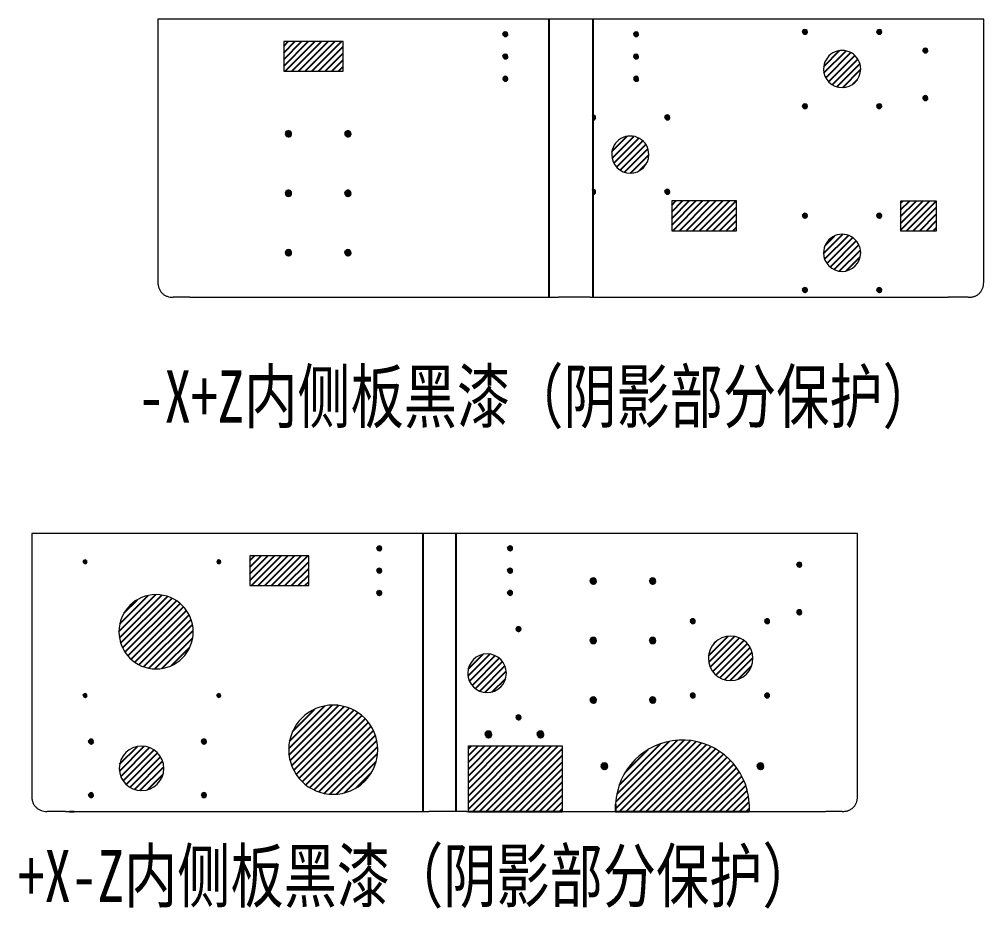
# Model space of a CAD drawing. Header units: millimetres. Extents: x 44 to 363, y 19 to 309.
# Drawn here: x 111.1 to 176, y 21 to 80.8 of the extents above; entities that cross this region are included whole.
import ezdxf

# ---------------------------------------------------------------- set-up
doc = ezdxf.new("R2010")
doc.units = ezdxf.units.MM
doc.styles.add('SLDTEXTSTYLE0', font='TXT', dxfattribs={"width": 0.75})

msp = doc.modelspace()

# ---------------------------------------------------------------- hatches: boundary and pattern name
h = msp.add_hatch()
h.set_pattern_fill('ANSI31', color=0, scale=0.01)
h.paths.add_polyline_path([(128.992, 73.142, 1), (129.412, 73.142, 1)])
h.paths.add_polyline_path([(132.992, 73.142, 1), (133.412, 73.142, 1)])
h.paths.add_polyline_path([(128.992, 69.142, 1), (129.412, 69.142, 1)])
h.paths.add_polyline_path([(133.412, 69.142, 1), (132.992, 69.142, 1)])
h.paths.add_polyline_path([(129.412, 65.142, 1), (128.992, 65.142, 1)])
h.paths.add_polyline_path([(132.992, 65.142, 1), (133.412, 65.142, 1)])
h.paths.add_polyline_path([(143.637, 79.842, 1), (143.967, 79.842, 1)])
h.paths.add_polyline_path([(143.637, 78.342, 1), (143.967, 78.342, 1)])
h.paths.add_polyline_path([(143.967, 76.842, 1), (143.637, 76.842, 1)])
h.paths.add_polyline_path([(152.767, 79.841, 1), (152.437, 79.841, 1)])
h.paths.add_polyline_path([(152.767, 78.341, 1), (152.437, 78.341, 1)])
h.paths.add_polyline_path([(152.437, 76.841, 1), (152.767, 76.841, 1)])
h.paths.add_polyline_path([(149.681, 74.405), (149.681, 74.078, 0.452504), (149.867, 74.242, 0.452517)])
h.paths.add_polyline_path([(149.867, 69.242, 0.452322), (149.681, 69.405), (149.681, 69.078, 0.452309)])
h.paths.add_polyline_path([(168.794, 62.638, 1.020763), (169.124, 62.638, 0.97966)])
h.paths.add_polyline_path([(164.124, 62.638, 0.97966), (163.794, 62.638, 1.020763)])
h.paths.add_polyline_path([(163.794, 67.634, 1), (164.124, 67.634, 1)])
h.paths.add_polyline_path([(169.124, 67.634, 1), (168.794, 67.634, 1)])
h.paths.add_polyline_path([(154.867, 69.241, 1), (154.537, 69.241, 1)])
h.paths.add_polyline_path([(154.867, 74.241, 1), (154.537, 74.241, 1)])
h.paths.add_polyline_path([(164.124, 74.998, 1), (163.794, 74.998, 1)])
h.paths.add_polyline_path([(169.124, 74.998, 1), (168.794, 74.998, 1)])
h.paths.add_polyline_path([(171.901, 75.541, 1), (172.231, 75.541, 1)])
h.paths.add_polyline_path([(172.231, 78.741, 1), (171.901, 78.741, 1)])
h.paths.add_polyline_path([(168.794, 79.998, 1), (169.124, 79.998, 1)])
h.paths.add_polyline_path([(163.794, 79.998, 1), (164.124, 79.998, 1)])
h = msp.add_hatch()
h.set_pattern_fill('ANSI31', color=0, scale=0.1)
h.paths.add_polyline_path([(132.886, 79.342), (128.886, 79.342), (128.886, 77.342), (132.886, 77.342)])
h.paths.add_polyline_path([(153.452, 71.741, 1), (150.952, 71.742, 1)])
h.paths.add_polyline_path([(159.345, 68.619), (154.999, 68.619), (154.999, 66.619), (159.345, 66.619)])
h.paths.add_polyline_path([(167.709, 77.498, 1), (165.209, 77.498, 1)])
h.paths.add_polyline_path([(167.709, 65.134, 1), (165.209, 65.134, 1)])
h.paths.add_polyline_path([(172.814, 68.615), (170.389, 68.615), (170.389, 66.615), (172.814, 66.615)])
h = msp.add_hatch()
h.set_pattern_fill('ANSI31', color=0, scale=0.01)
h.paths.add_polyline_path([(115.39, 44.353, 1), (115.64, 44.353, 1)])
h.paths.add_polyline_path([(124.64, 44.353, 1.207749), (124.398, 44.307, 0.827987)])
h.paths.add_polyline_path([(135.15, 45.253, 1), (135.48, 45.253, 1)])
h.paths.add_polyline_path([(135.48, 43.753, 1), (135.15, 43.753, 1)])
h.paths.add_polyline_path([(135.48, 42.253, 1), (135.15, 42.253, 1)])
h.paths.add_polyline_path([(115.39, 35.353, 1), (115.64, 35.353, 1)])
h.paths.add_polyline_path([(124.64, 35.353, 1), (124.39, 35.353, 1)])
h.paths.add_polyline_path([(123.35, 32.253, 1), (123.68, 32.253, 1)])
h.paths.add_polyline_path([(115.75, 32.253, 1), (116.08, 32.253, 1)])
h.paths.add_polyline_path([(116.08, 28.653, 1), (115.75, 28.653, 1)])
h.paths.add_polyline_path([(123.68, 28.653, 1), (123.35, 28.653, 1)])
h.paths.add_polyline_path([(144.28, 45.254, 1), (143.95, 45.254, 1)])
h.paths.add_polyline_path([(143.95, 43.754, 1), (144.28, 43.754, 1)])
h.paths.add_polyline_path([(144.28, 42.254, 1), (143.95, 42.254, 1)])
h.paths.add_polyline_path([(144.52, 39.823, 1), (144.85, 39.823, 1)])
h.paths.add_polyline_path([(149.505, 43.054, 1), (149.925, 43.054, 1)])
h.paths.add_polyline_path([(149.925, 39.054, 1), (149.505, 39.054, 1)])
h.paths.add_polyline_path([(163.744, 44.154, 1), (163.414, 44.154, 1)])
h.paths.add_polyline_path([(163.414, 40.954, 1), (163.744, 40.954, 1)])
h.paths.add_polyline_path([(161.25, 40.354, 1), (161.58, 40.354, 1)])
h.paths.add_polyline_path([(156.58, 40.353, 1), (156.25, 40.353, 1)])
h.paths.add_polyline_path([(153.925, 39.054, 1), (153.505, 39.054, 1)])
h.paths.add_polyline_path([(153.925, 43.054, 1), (153.505, 43.054, 1)])
h.paths.add_polyline_path([(161.58, 35.353, 1), (161.25, 35.353, 1)])
h.paths.add_polyline_path([(156.25, 35.353, 1), (156.58, 35.353, 1)])
h.paths.add_polyline_path([(153.505, 35.054, 1), (153.925, 35.054, 1)])
h.paths.add_polyline_path([(149.505, 35.054, 1), (149.925, 35.054, 1)])
h.paths.add_polyline_path([(144.85, 33.883, 1), (144.52, 33.883, 1)])
h.paths.add_polyline_path([(142.44, 32.74, 1), (142.89, 32.74, 1)])
h.paths.add_polyline_path([(146.39, 32.74, 1), (145.94, 32.74, 1)])
h.paths.add_polyline_path([(150.237, 30.604, 1), (150.687, 30.604, 1)])
h.paths.add_polyline_path([(161.187, 30.604, 1), (160.737, 30.604, 1)])
h = msp.add_hatch()
h.set_pattern_fill('ANSI31', color=0, scale=0.1)
h.paths.add_polyline_path([(130.565, 44.753), (126.602, 44.753), (126.602, 42.753), (130.565, 42.753)])
h.paths.add_polyline_path([(117.789, 39.639, 1), (122.789, 39.639, 1)])
h.paths.add_polyline_path([(117.81, 30.453, 1), (120.81, 30.453, 1)])
h.paths.add_polyline_path([(129.214, 31.708, 1), (135.214, 31.708, 1)])
h.paths.add_polyline_path([(143.865, 36.853, 1), (141.265, 36.853, 1)])
h.paths.add_polyline_path([(160.459, 37.854, 1), (157.459, 37.854, 1)])
h = msp.add_hatch()
h.set_pattern_fill('ANSI31', color=0, scale=0.1)
h.paths.add_polyline_path([(147.615, 31.957), (141.315, 31.957), (141.315, 27.554), (147.615, 27.554), (147.615, 28.554)])
h.paths.add_polyline_path([(151.215, 28.054), (151.215, 27.554), (160.208, 27.554), (160.208, 28.054, 0.027933), (160.158, 28.554, 0.904415)])

# ---------------------------------------------------------------- linework, layer by layer
at = {"color": 0, "linetype": 'Continuous', "lineweight": 18}
for p, q in [((122.89, 80.842), (120.415, 80.842)), ((120.415, 80.842), (120.415, 63.142)), ((146.723, 80.842), (122.89, 80.842)), ((148.952, 80.842), (146.723, 80.842)), ((149.681, 80.842), (148.952, 80.842)), ((173.514, 80.841), (149.681, 80.842)), ((175.989, 80.841), (173.514, 80.841)), ((175.989, 63.141), (175.989, 80.841)), ((128.886, 79.342), (128.886, 77.342)), ((132.886, 79.342), (128.886, 79.342)), ((132.886, 77.342), (132.886, 79.342)), ((128.886, 77.342), (132.886, 77.342)), ((154.999, 68.619), (154.999, 66.619)), ((159.345, 68.619), (154.999, 68.619)), ((159.345, 66.619), (159.345, 68.619)), ((170.389, 68.615), (170.389, 66.615)), ((172.814, 68.615), (170.389, 68.615)), ((172.814, 66.615), (172.814, 68.615)), ((154.999, 66.619), (159.345, 66.619)), ((170.389, 66.615), (172.814, 66.615)), ((122.552, 62.142), (121.449, 62.142)), ((122.552, 62.142), (147.373, 62.142)), ((149.501, 62.142), (147.373, 62.142)), ((149.501, 62.142), (173.592, 62.141)), ((174.954, 62.141), (173.592, 62.141)), ((114.402, 46.253), (111.927, 46.253)), ((111.927, 46.253), (111.928, 28.553)), ((138.236, 46.254), (114.402, 46.253)), ((140.465, 46.254), (138.236, 46.254)), ((141.194, 46.254), (140.465, 46.254)), ((165.027, 46.254), (141.194, 46.254)), ((167.502, 46.254), (165.027, 46.254)), ((167.502, 28.554), (167.502, 46.254)), ((126.602, 44.753), (126.602, 42.753)), ((130.565, 44.753), (126.602, 44.753)), ((130.565, 42.753), (130.565, 44.753)), ((126.602, 42.753), (130.565, 42.753)), ((141.315, 27.554), (141.315, 31.957)), ((141.315, 31.957), (147.615, 31.957)), ((147.615, 31.957), (147.615, 28.554)), ((147.615, 28.554), (147.615, 27.554)), ((160.208, 28.054), (160.208, 27.554)), ((114.196, 27.553), (112.963, 27.553)), ((114.196, 27.553), (114.471, 27.553)), ((114.786, 27.553), (138.644, 27.554)), ((141.194, 27.554), (138.644, 27.554)), ((141.194, 27.554), (141.315, 27.554)), ((147.615, 27.554), (150.33, 27.554)), ((150.593, 27.554), (151.215, 27.554)), ((160.208, 27.554), (160.83, 27.554)), ((161.093, 27.554), (165.365, 27.554)), ((166.467, 27.554), (165.365, 27.554))]:
    msp.add_line(p, q, dxfattribs=at)
at = {"color": 0}
for p, q in [((146.723, 80.842), (146.723, 62.142)), ((149.681, 80.842), (149.681, 62.142)), ((138.236, 46.254), (138.236, 27.554)), ((140.465, 46.254), (140.465, 27.554)), ((151.215, 28.054), (151.215, 27.554)), ((114.471, 27.553), (114.786, 27.553)), ((141.315, 27.554), (147.615, 27.554)), ((151.215, 27.554), (160.208, 27.554))]:
    msp.add_line(p, q, dxfattribs=at)
at = {"color": 0, "linetype": 'Continuous', "lineweight": 18}
for centre, radius, start, end in [((143.802, 79.842), 0.165, 359.99879, 179.99879), ((143.802, 79.842), 0.165, 179.99879, 359.99879), ((152.602, 79.841), 0.165, 359.99879, 179.99879), ((152.602, 79.841), 0.165, 179.99879, 359.99879), ((163.959, 79.998), 0.165, 359.99879, 179.99879), ((163.959, 79.998), 0.165, 179.99879, 359.99879), ((168.959, 79.998), 0.165, 359.99879, 179.99879), ((168.959, 79.998), 0.165, 179.99879, 359.99879), ((166.459, 77.498), 1.25, 359.99879, 179.99879), ((172.066, 78.741), 0.165, 359.99879, 179.99879), ((172.066, 78.741), 0.165, 179.99879, 359.99879), ((143.802, 78.342), 0.165, 359.99879, 179.99879), ((143.802, 78.342), 0.165, 179.99879, 359.99879), ((152.602, 78.341), 0.165, 359.99879, 179.99879), ((152.602, 78.341), 0.165, 179.99879, 359.99879), ((166.459, 77.498), 1.25, 179.99879, 359.99879), ((143.802, 76.842), 0.165, 359.99879, 179.99879), ((143.802, 76.842), 0.165, 179.99879, 359.99879), ((152.602, 76.841), 0.165, 359.99879, 179.99879), ((152.602, 76.841), 0.165, 179.99879, 359.99879), ((172.066, 75.541), 0.165, 359.99879, 179.99879), ((172.066, 75.541), 0.165, 179.99879, 359.99879), ((163.959, 74.998), 0.165, 359.99879, 179.99879), ((163.959, 74.998), 0.165, 179.99879, 359.99879), ((168.959, 74.998), 0.165, 359.99879, 179.99879), ((168.959, 74.998), 0.165, 179.99879, 359.99879), ((149.702, 74.242), 0.165, 359.99879, 97.46385), ((149.702, 74.242), 0.165, 262.55443, 359.99879), ((154.702, 74.241), 0.165, 359.99879, 179.99879), ((154.702, 74.241), 0.165, 179.99879, 359.99879), ((129.202, 73.142), 0.21, 359.99879, 179.99879), ((133.202, 73.142), 0.21, 359.99879, 179.99879), ((129.202, 73.142), 0.21, 179.99879, 359.99879), ((133.202, 73.142), 0.21, 179.99879, 359.99879), ((152.202, 71.741), 1.25, 359.99879, 179.99879), ((152.202, 71.741), 1.25, 179.99879, 359.99879), ((129.202, 69.142), 0.21, 359.99879, 179.99879), ((129.202, 69.142), 0.21, 179.99879, 359.99879), ((133.202, 69.142), 0.21, 359.99879, 179.99879), ((133.202, 69.142), 0.21, 179.99879, 359.99879), ((149.702, 69.242), 0.165, 359.99879, 97.46385), ((149.702, 69.242), 0.165, 262.55976, 359.99879), ((154.702, 69.241), 0.165, 359.99879, 179.99879), ((154.702, 69.241), 0.165, 179.99879, 359.99879), ((163.959, 67.634), 0.165, 359.99879, 179.99879), ((163.959, 67.634), 0.165, 179.99879, 359.99879), ((168.959, 67.634), 0.165, 359.99879, 179.99879), ((168.959, 67.634), 0.165, 179.99879, 359.99879), ((166.459, 65.134), 1.25, 359.99879, 179.99879), ((129.202, 65.142), 0.21, 359.99879, 179.99879), ((129.202, 65.142), 0.21, 179.99879, 359.99879), ((133.202, 65.142), 0.21, 359.99879, 179.99879), ((133.202, 65.142), 0.21, 179.99879, 359.99879), ((166.459, 65.134), 1.25, 179.99879, 359.99879), ((163.959, 62.634), 0.165, 1.17613, 178.82145), ((163.959, 62.634), 0.165, 178.82145, 1.17613), ((168.959, 62.634), 0.165, 1.17613, 178.82145), ((168.959, 62.634), 0.165, 178.82145, 1.17613), ((135.315, 45.253), 0.165, 0.00121, 180.00121), ((135.315, 45.253), 0.165, 180.00121, 0.00121), ((144.115, 45.254), 0.165, 0.00121, 180.00121), ((144.115, 45.254), 0.165, 180.00121, 0.00121), ((115.515, 44.353), 0.125, 0.00121, 180.00121), ((115.515, 44.353), 0.125, 180.00121, 0.00121), ((124.515, 44.353), 0.125, 0.00121, 201.50397), ((124.515, 44.353), 0.125, 201.50397, 0.00121), ((163.579, 44.154), 0.165, 0.00121, 180.00121), ((163.579, 44.154), 0.165, 180.00121, 0.00121), ((135.315, 43.753), 0.165, 0.00121, 180.00121), ((135.315, 43.753), 0.165, 180.00121, 0.00121), ((144.115, 43.754), 0.165, 0.00121, 180.00121), ((144.115, 43.754), 0.165, 180.00121, 0.00121), ((149.715, 43.054), 0.21, 0.00121, 180.00121), ((149.715, 43.054), 0.21, 180.00121, 0.00121), ((153.715, 43.054), 0.21, 0.00121, 180.00121), ((153.715, 43.054), 0.21, 180.00121, 0.00121), ((135.315, 42.253), 0.165, 0.00121, 180.00121), ((135.315, 42.253), 0.165, 180.00121, 0.00121), ((144.115, 42.254), 0.165, 0.00121, 180.00121), ((144.115, 42.254), 0.165, 180.00121, 0.00121), ((120.289, 39.639), 2.5, 0.00121, 180.00121), ((163.579, 40.954), 0.165, 0.00121, 180.00121), ((163.579, 40.954), 0.165, 180.00121, 0.00121), ((156.415, 40.353), 0.165, 0.00121, 180.00121), ((156.415, 40.353), 0.165, 180.00121, 0.00121), ((161.415, 40.354), 0.165, 0.00121, 180.00121), ((161.415, 40.354), 0.165, 180.00121, 0.00121), ((120.289, 39.639), 2.5, 180.00121, 0.00121), ((144.685, 39.823), 0.165, 0.00121, 180.00121), ((144.685, 39.823), 0.165, 180.00121, 0.00121), ((149.715, 39.054), 0.21, 0.00121, 180.00121), ((149.715, 39.054), 0.21, 180.00121, 0.00121), ((153.715, 39.054), 0.21, 0.00121, 180.00121), ((153.715, 39.054), 0.21, 180.00121, 0.00121), ((158.959, 37.854), 1.5, 0.00121, 180.00121), ((142.565, 36.853), 1.3, 0.00121, 180.00121), ((158.959, 37.854), 1.5, 180.00121, 0.00121), ((142.565, 36.853), 1.3, 180.00121, 0.00121), ((115.515, 35.353), 0.125, 0.00121, 180.00121), ((115.515, 35.353), 0.125, 180.00121, 0.00121), ((124.515, 35.353), 0.125, 0.00121, 180.00121), ((124.515, 35.353), 0.125, 180.00121, 0.00121), ((149.715, 35.054), 0.21, 0.00121, 180.00121), ((149.715, 35.054), 0.21, 180.00121, 0.00121), ((153.715, 35.054), 0.21, 0.00121, 180.00121), ((153.715, 35.054), 0.21, 180.00121, 0.00121), ((156.415, 35.353), 0.165, 0.00121, 180.00121), ((156.415, 35.353), 0.165, 180.00121, 0.00121), ((161.415, 35.353), 0.165, 0.00121, 180.00121), ((161.415, 35.353), 0.165, 180.00121, 0.00121), ((132.214, 31.708), 3, 0.00121, 180.00121), ((144.685, 33.883), 0.165, 0.00121, 180.00121), ((144.685, 33.883), 0.165, 180.00121, 0.00121), ((142.665, 32.74), 0.225, 0.00121, 180.00121), ((142.665, 32.74), 0.225, 180.00121, 0.00121), ((146.165, 32.74), 0.225, 0.00121, 180.00121), ((146.165, 32.74), 0.225, 180.00121, 0.00121), ((115.915, 32.253), 0.165, 0.00121, 180.00121), ((115.915, 32.253), 0.165, 180.00121, 0.00121), ((119.31, 30.453), 1.5, 0.00121, 180.00121), ((123.515, 32.253), 0.165, 0.00121, 180.00121), ((123.515, 32.253), 0.165, 180.00121, 0.00121), ((155.712, 27.854), 4.501, 8.94793, 177.45455), ((132.214, 31.708), 3, 180.00121, 0.00121), ((150.462, 30.604), 0.225, 0.00121, 180.00121), ((150.462, 30.604), 0.225, 180.00121, 0.00121), ((160.962, 30.604), 0.225, 0.00121, 180.00121), ((160.962, 30.604), 0.225, 180.00121, 0.00121), ((119.31, 30.453), 1.5, 180.00121, 0.00121), ((115.915, 28.653), 0.165, 0.00121, 180.00121), ((115.915, 28.653), 0.165, 180.00121, 0.00121), ((123.515, 28.653), 0.165, 0.00121, 180.00121), ((123.515, 28.653), 0.165, 180.00121, 0.00121), ((155.712, 27.854), 4.501, 2.54788, 8.94793)]:
    msp.add_arc(centre, radius, start, end, dxfattribs=at)
at = {"color": 0, "linetype": 'Continuous', "lineweight": 0}
for points, knots in [([(120.415, 63.142), (120.415, 63.107), (120.417, 63.037), (120.432, 62.933), (120.456, 62.832), (120.5, 62.703), (120.577, 62.554), (120.702, 62.404), (120.855, 62.286), (121.034, 62.202), (121.235, 62.151), (121.376, 62.145), (121.449, 62.142)], [0, 0, 0, 0, 0.064468, 0.128104, 0.191629, 0.25577, 0.380623, 0.503436, 0.62244, 0.741866, 0.86635, 1, 1, 1, 1]), ([(174.954, 62.141), (174.991, 62.142), (175.064, 62.143), (175.171, 62.156), (175.273, 62.177), (175.37, 62.206), (175.46, 62.243), (175.545, 62.289), (175.624, 62.343), (175.722, 62.427), (175.827, 62.553), (175.919, 62.732), (175.978, 62.931), (175.985, 63.071), (175.989, 63.141)], [0, 0, 0, 0, 0.068255, 0.133768, 0.196981, 0.258386, 0.31852, 0.377956, 0.437283, 0.497098, 0.619837, 0.744673, 0.872102, 1, 1, 1, 1]), ([(111.928, 28.553), (111.929, 28.518), (111.93, 28.448), (111.945, 28.344), (111.969, 28.243), (112.013, 28.114), (112.09, 27.965), (112.215, 27.815), (112.369, 27.696), (112.547, 27.613), (112.749, 27.562), (112.89, 27.556), (112.963, 27.553)], [0, 0, 0, 0, 0.064468, 0.128104, 0.191629, 0.25577, 0.380623, 0.503436, 0.62244, 0.741866, 0.86635, 1, 1, 1, 1]), ([(166.467, 27.554), (166.505, 27.555), (166.577, 27.556), (166.684, 27.569), (166.786, 27.59), (166.883, 27.619), (166.974, 27.656), (167.058, 27.702), (167.137, 27.756), (167.235, 27.84), (167.34, 27.966), (167.432, 28.145), (167.492, 28.344), (167.499, 28.484), (167.502, 28.554)], [0, 0, 0, 0, 0.068255, 0.133768, 0.196981, 0.258386, 0.31852, 0.377956, 0.437283, 0.497098, 0.619837, 0.744673, 0.872102, 1, 1, 1, 1]), ([(150.33, 27.554), (150.348, 27.554), (150.384, 27.556), (150.449, 27.556), (150.499, 27.556), (150.537, 27.555), (150.569, 27.554), (150.586, 27.554), (150.593, 27.554)], [0, 0, 0, 0, 0.249222, 0.498398, 0.61775, 0.746739, 0.895984, 1, 1, 1, 1]), ([(160.83, 27.554), (160.848, 27.555), (160.884, 27.556), (160.949, 27.556), (160.999, 27.556), (161.037, 27.555), (161.069, 27.554), (161.086, 27.554), (161.093, 27.554)], [0, 0, 0, 0, 0.249222, 0.498398, 0.61775, 0.746739, 0.895984, 1, 1, 1, 1])]:
    msp.add_open_spline(points, degree=3, knots=knots, dxfattribs=at)

# ---------------------------------------------------------------- texts
at = {"color": 0, "linetype": 'Continuous', "lineweight": 0, "char_height": 3.5, "attachment_point": 1, "style": 'SLDTEXTSTYLE0'}
for s, insert in [('-X+Z{\\fSimSun|b0|i0|c134|p2;内侧板黑漆（阴影部分保护）}', (119.075, 57.218)), ('+X{\\fSimSun|b0|i0|c134|p2;-}Z{\\fSimSun|b0|i0|c134|p2;内侧板黑漆（阴影部分保护）}', (110.991, 24.969))]:
    msp.add_mtext(s, dxfattribs=dict(at, insert=insert))

doc.saveas('drawing.dxf')
